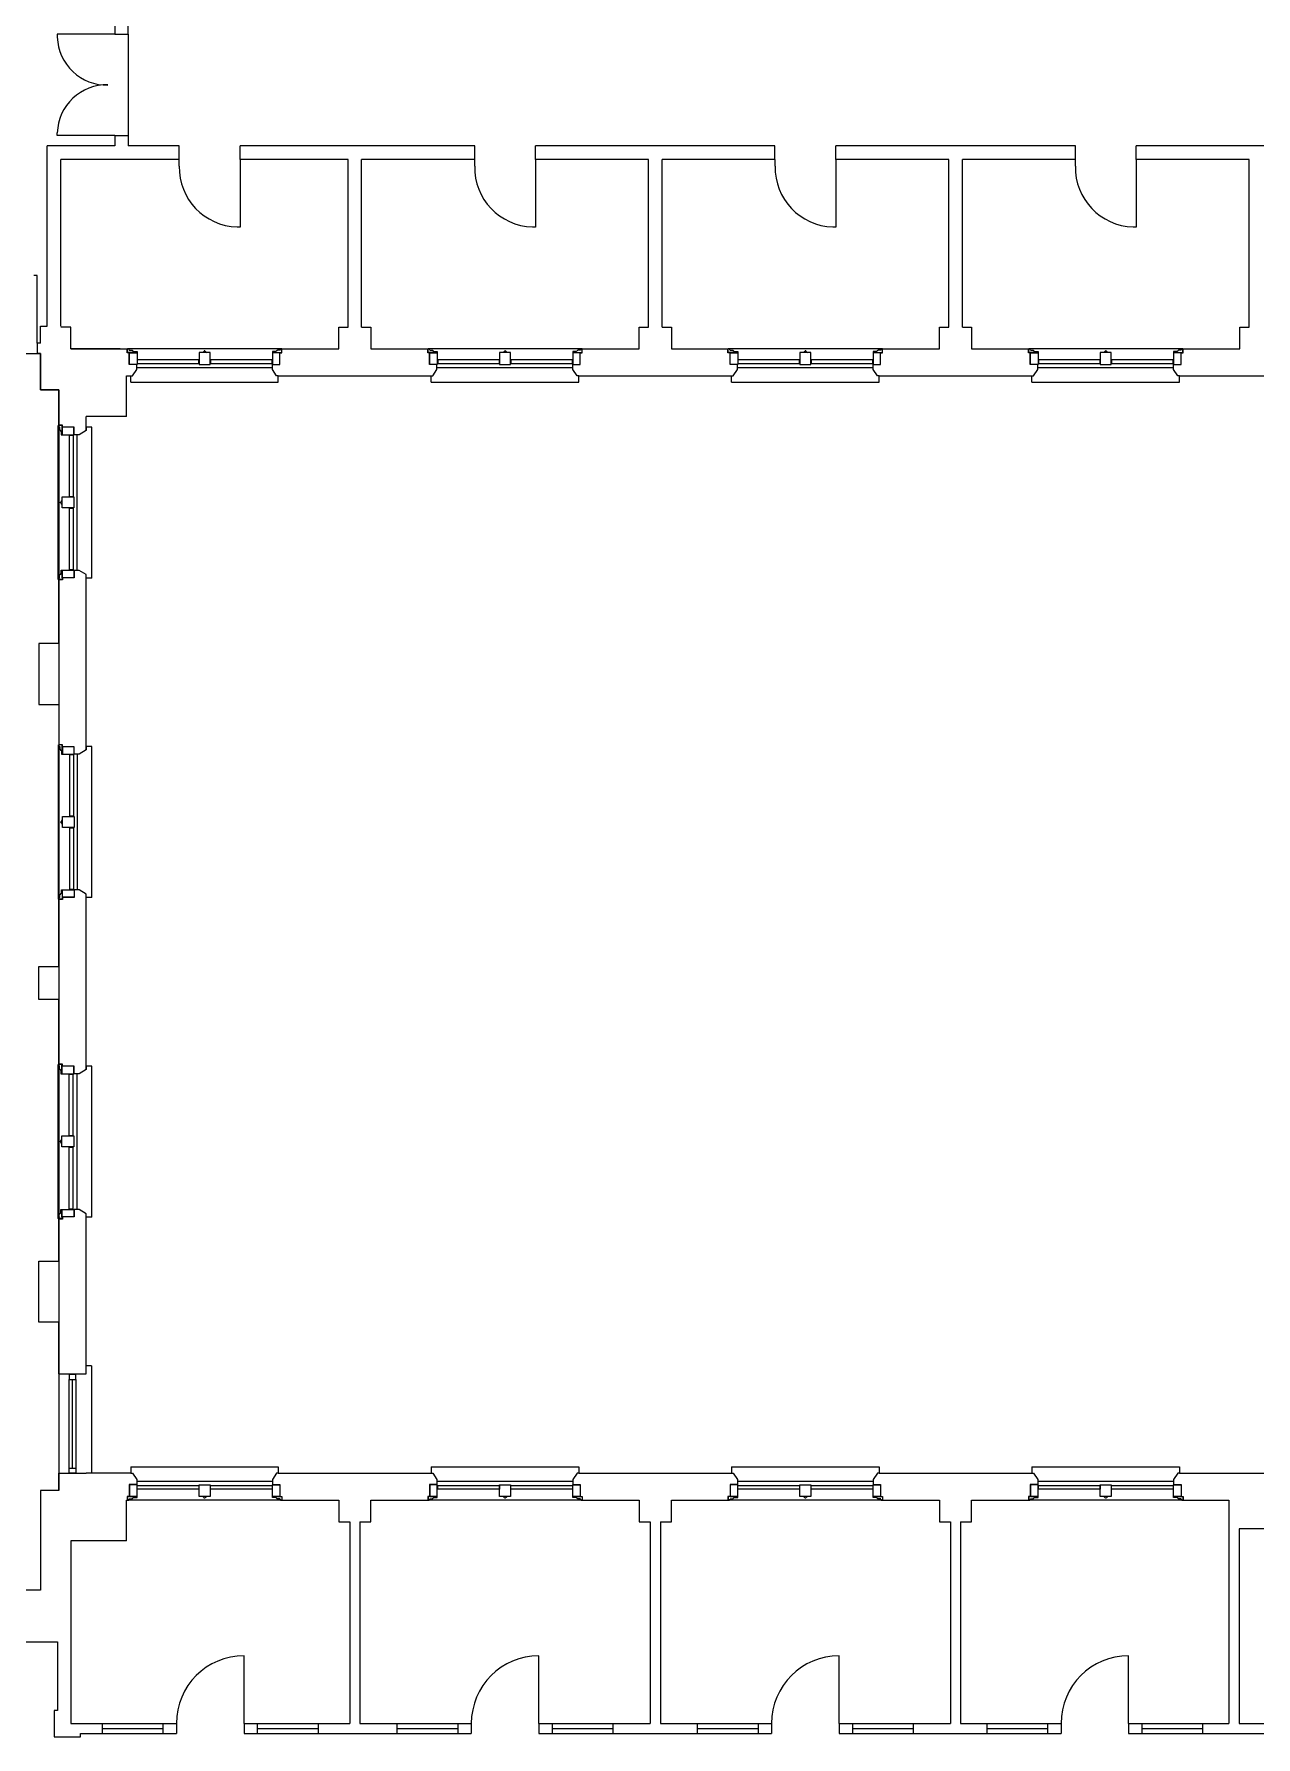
# Model space of a CAD drawing. Header units: inches. Extents: x 370 to 6209, y 2527 to 6927.
# Drawn here: x 4605 to 5329, y 3046 to 4053 of the extents above; entities that cross this region are included whole.
import ezdxf

# ---------------------------------------------------------------- set-up
doc = ezdxf.new("R2010")
doc.units = ezdxf.units.IN
doc.header["$LTSCALE"] = 0.75
doc.header["$MEASUREMENT"] = 0
doc.layers.add('626_FL3$0$A-BLDG-TWNE', color=9, linetype='CONTINUOUS')

msp = doc.modelspace()

# ---------------------------------------------------------------- linework, layer by layer
at = {"layer": '626_FL3$0$A-BLDG-TWNE'}
for p, q in [((4653.2, 4059.1), (4653.2, 4053.1)), ((4661.2, 4053.1), (4661.2, 4059.1)), ((4619.2, 4053.1), (4619.2, 4051.4)), ((4653.2, 4053.1), (4619.2, 4053.1)), ((4653.2, 4053.1), (4661.2, 4053.1)), ((4661.2, 4053.1), (4661.2, 3993.2)), ((4661.2, 4053.1), (4661.2, 3993.2)), ((4661.2, 4053.1), (4661.2, 3993.2)), ((4619.2, 3993.2), (4619.2, 3994.9)), ((4653.2, 3993.2), (4619.2, 3993.2)), ((4653.2, 3993.2), (4653.2, 3987.1)), ((4653.2, 3993.2), (4661.2, 3993.2)), ((4661.2, 3993.2), (4661.2, 3987.1)), ((4613.2, 3880.4), (4613.2, 3987.1)), ((4653.2, 3987.1), (4613.2, 3987.1)), ((4691.4, 3979.1), (4621.2, 3979.1)), ((4621.2, 3880.4), (4621.2, 3979.1)), ((4691.4, 3987.1), (4661.2, 3987.1)), ((4691.4, 3979.1), (4691.4, 3987.1)), ((4691.4, 3975.1), (4691.4, 3979.1)), ((4727.4, 3979.1), (4727.4, 3987.1)), ((4866.2, 3987.1), (4727.4, 3987.1)), ((4791.3, 3979.1), (4727.4, 3979.1)), ((4727.4, 3979.1), (4727.4, 3939.1)), ((4791.3, 3879.8), (4791.3, 3979.1)), ((4799.3, 3879.8), (4799.3, 3979.1)), ((4866.2, 3979.1), (4799.3, 3979.1)), ((4866.2, 3979.1), (4866.2, 3987.1)), ((4866.2, 3975.1), (4866.2, 3979.1)), ((4902.2, 3979.1), (4902.2, 3987.1)), ((5043.9, 3987.1), (4902.2, 3987.1)), ((4969.1, 3979.1), (4902.2, 3979.1)), ((4902.2, 3979.1), (4902.2, 3939.1)), ((4969.1, 3879.8), (4969.1, 3979.1)), ((4977.1, 3879.8), (4977.1, 3979.1)), ((5043.9, 3979.1), (4977.1, 3979.1)), ((5043.9, 3979.1), (5043.9, 3987.1)), ((5044, 3975.1), (5044, 3979.1)), ((5079.9, 3979.1), (5079.9, 3987.1)), ((5221.7, 3987.1), (5079.9, 3987.1)), ((5146.8, 3979.1), (5079.9, 3979.1)), ((5079.9, 3979.1), (5079.9, 3939.1)), ((5146.8, 3879.8), (5146.8, 3979.1)), ((5154.8, 3879.8), (5154.8, 3979.1)), ((5221.7, 3979.1), (5154.8, 3979.1)), ((5221.7, 3979.1), (5221.7, 3987.1)), ((5221.7, 3975.1), (5221.7, 3979.1)), ((5257.7, 3979.1), (5257.7, 3987.1)), ((5399.4, 3987.1), (5257.7, 3987.1)), ((5324.6, 3979.1), (5257.7, 3979.1)), ((5257.7, 3979.1), (5257.7, 3939.1)), ((5324.6, 3879.8), (5324.6, 3979.1)), ((4727.4, 3939.1), (4725.6, 3939.1)), ((4902.2, 3939.1), (4900.4, 3939.1)), ((5079.9, 3939.1), (5078.2, 3939.1)), ((5257.7, 3939.1), (5255.9, 3939.1)), ((4607.2, 3910.4), (4605.4, 3910.4)), ((4607.2, 3870.4), (4607.2, 3910.4)), ((4609.2, 3870.4), (4609.2, 3880.4)), ((4609.2, 3880.4), (4613.2, 3880.4)), ((4627.2, 3879.8), (4621.2, 3879.8)), ((4627.2, 3867.1), (4627.2, 3879.8)), ((4785.8, 3867.1), (4785.8, 3879.8)), ((4785.8, 3879.8), (4791.3, 3879.8)), ((4799.3, 3879.8), (4804.8, 3879.8)), ((4804.8, 3879.8), (4804.8, 3867.1)), ((4963.6, 3867.1), (4963.6, 3879.8)), ((4963.6, 3879.8), (4969.1, 3879.8)), ((4977.1, 3879.8), (4982.6, 3879.8)), ((4982.6, 3879.8), (4982.6, 3867.1)), ((5141.3, 3867.1), (5141.3, 3879.8)), ((5141.3, 3879.8), (5146.8, 3879.8)), ((5154.8, 3879.8), (5160.3, 3879.8)), ((5160.3, 3879.8), (5160.3, 3867.1)), ((5319.1, 3867.1), (5319.1, 3879.8)), ((5319.1, 3879.8), (5324.6, 3879.8)), ((4609.2, 3870.4), (4607.2, 3870.4)), ((4607.2, 3870.4), (4607.2, 3864.4)), ((4529.2, 3864.4), (4609.2, 3864.4)), ((4609.2, 3864.4), (4607.2, 3864.4)), ((4609.2, 3842.9), (4609.2, 3864.4)), ((4609.2, 3864.4), (4609.2, 3842.9)), ((4656.4, 3867.1), (4627.2, 3867.1)), ((4627.2, 3867.1), (4660.6, 3867.1)), ((4660.6, 3864.8), (4660.6, 3867.1)), ((4661.8, 3864.8), (4660.6, 3864.8)), ((4752, 3867.1), (4660.8, 3867.1)), ((4660.8, 3864.9), (4660.8, 3867.1)), ((4666.4, 3864.9), (4660.8, 3864.9)), ((4661.8, 3866.3), (4663.4, 3866.3)), ((4661.8, 3857.9), (4661.8, 3864.8)), ((4666.2, 3857.9), (4661.8, 3857.9)), ((4661.9, 3857.9), (4661.9, 3864.8)), ((4661.9, 3864.8), (4666.4, 3864.8)), ((4666.4, 3857.9), (4661.9, 3857.9)), ((4663.4, 3866.3), (4663.4, 3866.1)), ((4664.4, 3865.5), (4664.4, 3865.5)), ((4664.4, 3865.5), (4666.4, 3865.5)), ((4666.2, 3854.9), (4666.2, 3857.9)), ((4666.4, 3865.5), (4666.4, 3864.9)), ((4666.4, 3864.8), (4666.4, 3857.9)), ((4703, 3860.5), (4666.5, 3860.5)), ((4666.5, 3860.5), (4666.5, 3858.4)), ((4666.5, 3858.4), (4703, 3858.4)), ((4703, 3858.4), (4703, 3860.5)), ((4709.7, 3864.9), (4703.2, 3864.9)), ((4703.2, 3864.9), (4703.2, 3857.9)), ((4703.2, 3857.9), (4709.7, 3857.9)), ((4705.2, 3865), (4705.2, 3864.9)), ((4707.7, 3864.9), (4705.2, 3864.9)), ((4706.2, 3865.8), (4706.2, 3865.6)), ((4706.6, 3865.8), (4706.2, 3865.8)), ((4706.6, 3865.8), (4706.6, 3865.6)), ((4707.7, 3865), (4707.7, 3864.9)), ((4709.7, 3857.9), (4709.7, 3864.9)), ((4746.4, 3860.5), (4709.9, 3860.5)), ((4709.9, 3860.5), (4709.9, 3858.4)), ((4709.9, 3858.4), (4746.4, 3858.4)), ((4746.4, 3858.4), (4746.4, 3860.5)), ((4746.5, 3865.5), (4746.5, 3864.9)), ((4748.5, 3865.5), (4746.5, 3865.5)), ((4746.5, 3864.9), (4752, 3864.9)), ((4750.9, 3864.8), (4746.5, 3864.8)), ((4746.5, 3864.8), (4746.5, 3857.9)), ((4746.5, 3854.9), (4746.5, 3857.9)), ((4746.5, 3857.9), (4750.9, 3857.9)), ((4746.5, 3857.9), (4750.9, 3857.9)), ((4748.5, 3865.5), (4748.5, 3865.5)), ((4751, 3866.3), (4749.5, 3866.3)), ((4749.5, 3866.3), (4749.5, 3866.1)), ((4750.9, 3857.9), (4750.9, 3864.8)), ((4750.9, 3864.8), (4752.1, 3864.8)), ((4750.9, 3857.9), (4750.9, 3864.8)), ((4752, 3864.9), (4752, 3867.1)), ((4752.1, 3867.1), (4785.8, 3867.1)), ((4752.1, 3864.8), (4752.1, 3867.1)), ((4804.8, 3867.1), (4838.4, 3867.1)), ((4838.4, 3864.8), (4838.4, 3867.1)), ((4839.5, 3864.8), (4838.4, 3864.8)), ((4929.8, 3867.1), (4838.6, 3867.1)), ((4838.6, 3864.9), (4838.6, 3867.1)), ((4844.1, 3864.9), (4838.6, 3864.9)), ((4839.5, 3857.9), (4839.5, 3864.8)), ((4843.9, 3857.9), (4839.5, 3857.9)), ((4839.6, 3866.3), (4841.1, 3866.3)), ((4839.7, 3857.9), (4839.7, 3864.8)), ((4839.7, 3864.8), (4844.1, 3864.8)), ((4844.1, 3857.9), (4839.7, 3857.9)), ((4841.1, 3866.3), (4841.1, 3866.1)), ((4842.1, 3865.5), (4842.1, 3865.5)), ((4842.1, 3865.5), (4844.1, 3865.5)), ((4843.9, 3854.9), (4843.9, 3857.9)), ((4844.1, 3865.5), (4844.1, 3864.9)), ((4844.1, 3864.8), (4844.1, 3857.9)), ((4880.8, 3860.5), (4844.3, 3860.5)), ((4844.3, 3860.5), (4844.3, 3858.4)), ((4844.3, 3858.4), (4880.8, 3858.4)), ((4880.8, 3858.4), (4880.8, 3860.5)), ((4887.4, 3864.9), (4880.9, 3864.9)), ((4880.9, 3864.9), (4880.9, 3857.9)), ((4880.9, 3857.9), (4887.4, 3857.9)), ((4883, 3865), (4883, 3864.9)), ((4885.4, 3864.9), (4883, 3864.9)), ((4884, 3865.8), (4884, 3865.6)), ((4884.4, 3865.8), (4884, 3865.8)), ((4884.4, 3865.8), (4884.4, 3865.6)), ((4885.4, 3865), (4885.4, 3864.9)), ((4887.4, 3857.9), (4887.4, 3864.9)), ((4924.1, 3860.5), (4887.6, 3860.5)), ((4887.6, 3860.5), (4887.6, 3858.4)), ((4887.6, 3858.4), (4924.1, 3858.4)), ((4924.1, 3858.4), (4924.1, 3860.5)), ((4924.3, 3865.5), (4924.3, 3864.9)), ((4926.2, 3865.5), (4924.3, 3865.5)), ((4924.3, 3864.9), (4929.8, 3864.9)), ((4928.7, 3864.8), (4924.3, 3864.8)), ((4924.3, 3864.8), (4924.3, 3857.9)), ((4924.3, 3854.9), (4924.3, 3857.9)), ((4924.3, 3857.9), (4928.7, 3857.9)), ((4924.3, 3857.9), (4928.7, 3857.9)), ((4926.2, 3865.5), (4926.2, 3865.5)), ((4928.8, 3866.3), (4927.3, 3866.3)), ((4927.3, 3866.3), (4927.3, 3866.1)), ((4928.7, 3857.9), (4928.7, 3864.8)), ((4928.7, 3864.8), (4929.9, 3864.8)), ((4928.7, 3857.9), (4928.7, 3864.8)), ((4929.8, 3864.9), (4929.8, 3867.1)), ((4929.9, 3867.1), (4963.6, 3867.1)), ((4929.9, 3864.8), (4929.9, 3867.1)), ((4982.6, 3867.1), (5016.1, 3867.1)), ((5016.1, 3864.8), (5016.1, 3867.1)), ((5017.3, 3864.8), (5016.1, 3864.8)), ((5107.5, 3867.1), (5016.3, 3867.1)), ((5016.3, 3864.9), (5016.3, 3867.1)), ((5021.9, 3864.9), (5016.3, 3864.9)), ((5017.3, 3866.3), (5018.9, 3866.3)), ((5017.3, 3857.9), (5017.3, 3864.8)), ((5021.7, 3857.9), (5017.3, 3857.9)), ((5017.4, 3857.9), (5017.4, 3864.8)), ((5017.4, 3864.8), (5021.9, 3864.8)), ((5021.9, 3857.9), (5017.4, 3857.9)), ((5018.9, 3866.3), (5018.9, 3866.1)), ((5019.9, 3865.5), (5019.9, 3865.5)), ((5019.9, 3865.5), (5021.9, 3865.5)), ((5021.7, 3854.9), (5021.7, 3857.9)), ((5021.9, 3865.5), (5021.9, 3864.9)), ((5021.9, 3864.8), (5021.9, 3857.9)), ((5058.5, 3860.5), (5022, 3860.5)), ((5022, 3860.5), (5022, 3858.4)), ((5022, 3858.4), (5058.5, 3858.4)), ((5058.5, 3858.4), (5058.5, 3860.5)), ((5065.2, 3864.9), (5058.7, 3864.9)), ((5058.7, 3864.9), (5058.7, 3857.9)), ((5058.7, 3857.9), (5065.2, 3857.9)), ((5060.7, 3865), (5060.7, 3864.9)), ((5063.2, 3864.9), (5060.7, 3864.9)), ((5061.7, 3865.8), (5061.7, 3865.6)), ((5062.1, 3865.8), (5061.7, 3865.8)), ((5062.1, 3865.8), (5062.1, 3865.6)), ((5063.2, 3865), (5063.2, 3864.9)), ((5065.2, 3857.9), (5065.2, 3864.9)), ((5101.9, 3860.5), (5065.4, 3860.5)), ((5065.4, 3860.5), (5065.4, 3858.4)), ((5065.4, 3858.4), (5101.9, 3858.4)), ((5101.9, 3858.4), (5101.9, 3860.5)), ((5102, 3865.5), (5102, 3864.9)), ((5104, 3865.5), (5102, 3865.5)), ((5102, 3864.9), (5107.5, 3864.9)), ((5106.4, 3864.8), (5102, 3864.8)), ((5102, 3864.8), (5102, 3857.9)), ((5102, 3854.9), (5102, 3857.9)), ((5102, 3857.9), (5106.4, 3857.9)), ((5102, 3857.9), (5106.4, 3857.9)), ((5104, 3865.5), (5104, 3865.5)), ((5106.5, 3866.3), (5105, 3866.3)), ((5105, 3866.3), (5105, 3866.1)), ((5106.4, 3857.9), (5106.4, 3864.8)), ((5106.4, 3864.8), (5107.6, 3864.8)), ((5106.4, 3857.9), (5106.4, 3864.8)), ((5107.5, 3864.9), (5107.5, 3867.1)), ((5107.6, 3867.1), (5141.3, 3867.1)), ((5107.6, 3864.8), (5107.6, 3867.1)), ((5160.3, 3867.1), (5193.9, 3867.1)), ((5193.9, 3864.8), (5193.9, 3867.1)), ((5195, 3864.8), (5193.9, 3864.8)), ((5285.3, 3867.1), (5194.1, 3867.1)), ((5194.1, 3864.9), (5194.1, 3867.1)), ((5199.6, 3864.9), (5194.1, 3864.9)), ((5195, 3857.9), (5195, 3864.8)), ((5199.4, 3857.9), (5195, 3857.9)), ((5195.1, 3866.3), (5196.6, 3866.3)), ((5195.2, 3857.9), (5195.2, 3864.8)), ((5195.2, 3864.8), (5199.6, 3864.8)), ((5199.6, 3857.9), (5195.2, 3857.9)), ((5196.6, 3866.3), (5196.6, 3866.1)), ((5197.6, 3865.5), (5197.6, 3865.5)), ((5197.6, 3865.5), (5199.6, 3865.5)), ((5199.4, 3854.9), (5199.4, 3857.9)), ((5199.6, 3865.5), (5199.6, 3864.9)), ((5199.6, 3864.8), (5199.6, 3857.9)), ((5236.3, 3860.5), (5199.8, 3860.5)), ((5199.8, 3860.5), (5199.8, 3858.4)), ((5199.8, 3858.4), (5236.3, 3858.4)), ((5236.3, 3858.4), (5236.3, 3860.5)), ((5242.9, 3864.9), (5236.4, 3864.9)), ((5236.4, 3864.9), (5236.4, 3857.9)), ((5236.4, 3857.9), (5242.9, 3857.9)), ((5238.5, 3865), (5238.5, 3864.9)), ((5240.9, 3864.9), (5238.5, 3864.9)), ((5239.5, 3865.8), (5239.5, 3865.6)), ((5239.9, 3865.8), (5239.5, 3865.8)), ((5239.9, 3865.8), (5239.9, 3865.6)), ((5240.9, 3865), (5240.9, 3864.9)), ((5242.9, 3857.9), (5242.9, 3864.9)), ((5279.6, 3860.5), (5243.1, 3860.5)), ((5243.1, 3860.5), (5243.1, 3858.4)), ((5243.1, 3858.4), (5279.6, 3858.4)), ((5279.6, 3858.4), (5279.6, 3860.5)), ((5279.8, 3865.5), (5279.8, 3864.9)), ((5281.7, 3865.5), (5279.8, 3865.5)), ((5279.8, 3864.9), (5285.3, 3864.9)), ((5284.2, 3864.8), (5279.8, 3864.8)), ((5279.8, 3864.8), (5279.8, 3857.9)), ((5279.8, 3854.9), (5279.8, 3857.9)), ((5279.8, 3857.9), (5284.2, 3857.9)), ((5279.8, 3857.9), (5284.2, 3857.9)), ((5281.7, 3865.5), (5281.7, 3865.5)), ((5284.3, 3866.3), (5282.8, 3866.3)), ((5282.8, 3866.3), (5282.8, 3866.1)), ((5284.2, 3857.9), (5284.2, 3864.8)), ((5284.2, 3864.8), (5285.4, 3864.8)), ((5284.2, 3857.9), (5284.2, 3864.8)), ((5285.3, 3864.9), (5285.3, 3867.1)), ((5285.4, 3867.1), (5319.1, 3867.1)), ((5285.4, 3864.8), (5285.4, 3867.1)), ((4660.2, 3827.1), (4660.2, 3851.1)), ((4660.2, 3851.1), (4663.7, 3851.1)), ((4662.7, 3847.4), (4662.7, 3851.1)), ((4662.7, 3851.1), (4663.7, 3851.1)), ((4663.7, 3851.1), (4666.2, 3854.9)), ((4746.5, 3855.9), (4666.4, 3855.9)), ((4749, 3851.1), (4746.5, 3854.9)), ((4750, 3851.1), (4749, 3851.1)), ((4750, 3851.1), (4840.4, 3851.1)), ((4750, 3847.4), (4750, 3851.1)), ((4840.4, 3847.4), (4840.4, 3851.1)), ((4840.4, 3851.1), (4841.4, 3851.1)), ((4841.4, 3851.1), (4843.9, 3854.9)), ((4924.3, 3855.9), (4844.1, 3855.9)), ((4926.8, 3851.1), (4924.3, 3854.9)), ((4927.8, 3851.1), (4926.8, 3851.1)), ((4927.8, 3851.1), (5018.2, 3851.1)), ((4927.8, 3847.4), (4927.8, 3851.1)), ((5018.2, 3847.4), (5018.2, 3851.1)), ((5018.2, 3851.1), (5019.2, 3851.1)), ((5019.2, 3851.1), (5021.7, 3854.9)), ((5102, 3855.9), (5021.9, 3855.9)), ((5104.5, 3851.1), (5102, 3854.9)), ((5105.5, 3851.1), (5104.5, 3851.1)), ((5105.5, 3851.1), (5195.9, 3851.1)), ((5105.5, 3847.4), (5105.5, 3851.1)), ((5195.9, 3847.4), (5195.9, 3851.1)), ((5195.9, 3851.1), (5196.9, 3851.1)), ((5196.9, 3851.1), (5199.4, 3854.9)), ((5279.8, 3855.9), (5199.6, 3855.9)), ((5282.3, 3851.1), (5279.8, 3854.9)), ((5283.3, 3851.1), (5282.3, 3851.1)), ((5283.3, 3851.1), (5373.7, 3851.1)), ((5283.3, 3847.4), (5283.3, 3851.1)), ((4620.2, 3842.9), (4609.2, 3842.9)), ((4609.2, 3842.9), (4620.2, 3842.9)), ((4620.2, 3821.9), (4620.2, 3842.9)), ((4620.2, 3842.9), (4620.2, 3191.8)), ((4662.7, 3847.4), (4750, 3847.4)), ((4840.4, 3847.4), (4927.8, 3847.4)), ((5018.2, 3847.4), (5105.5, 3847.4)), ((5195.9, 3847.4), (5283.3, 3847.4)), ((4619.8, 3730.6), (4619.8, 3821.8)), ((4622, 3821.8), (4619.8, 3821.8)), ((4622.2, 3821.9), (4620.2, 3821.9)), ((4620.6, 3820.8), (4620.6, 3819.3)), ((4620.6, 3819.3), (4620.7, 3819.3)), ((4621.3, 3818.3), (4621.4, 3818.3)), ((4621.4, 3818.3), (4621.4, 3816.3)), ((4622, 3816.3), (4622, 3821.8)), ((4629, 3820.7), (4622.1, 3820.7)), ((4622.1, 3820.7), (4622.1, 3816.3)), ((4622.2, 3820.7), (4622.2, 3821.9)), ((4629.2, 3820.7), (4622.2, 3820.7)), ((4629, 3816.3), (4629, 3820.7)), ((4629.2, 3816.3), (4629.2, 3820.7)), ((4636.2, 3818.8), (4632.2, 3816.3)), ((4660.2, 3827.1), (4636.2, 3827.1)), ((4636.2, 3818.8), (4636.2, 3827.1)), ((4639.7, 3820.8), (4636.2, 3820.8)), ((4636.2, 3820.8), (4636.2, 3818.8)), ((4639.7, 3731.5), (4639.7, 3820.8)), ((4621.4, 3816.3), (4622, 3816.3)), ((4622.1, 3816.3), (4629, 3816.3)), ((4626.4, 3779.6), (4626.4, 3816.1)), ((4626.4, 3816.1), (4628.5, 3816.1)), ((4628.5, 3816.1), (4628.5, 3779.6)), ((4632.2, 3816.3), (4629.2, 3816.3)), ((4631, 3736.1), (4631, 3816.3)), ((4621.9, 3777.4), (4622, 3777.4)), ((4622, 3773), (4622, 3779.5)), ((4622, 3779.5), (4629, 3779.5)), ((4622, 3775), (4622, 3777.4)), ((4628.5, 3779.6), (4626.4, 3779.6)), ((4629, 3779.5), (4629, 3773)), ((4621.1, 3776.4), (4621.3, 3776.4)), ((4621.1, 3776), (4621.1, 3776.4)), ((4621.1, 3776), (4621.3, 3776)), ((4621.9, 3775), (4622, 3775)), ((4629, 3773), (4622, 3773)), ((4626.4, 3736.3), (4626.4, 3772.8)), ((4626.4, 3772.8), (4628.5, 3772.8)), ((4628.5, 3772.8), (4628.5, 3736.3)), ((4622, 3730.6), (4619.8, 3730.6)), ((4620.2, 3692.8), (4620.2, 3730.4)), ((4622.2, 3730.4), (4620.2, 3730.4)), ((4620.6, 3731.6), (4620.6, 3733.2)), ((4620.6, 3733.2), (4620.7, 3733.2)), ((4621.3, 3734.2), (4621.4, 3734.2)), ((4621.4, 3736.1), (4622, 3736.1)), ((4621.4, 3734.2), (4621.4, 3736.1)), ((4622, 3736.1), (4622, 3730.6)), ((4622.1, 3731.7), (4622.1, 3736.1)), ((4622.1, 3736.1), (4629, 3736.1)), ((4629, 3731.7), (4622.1, 3731.7)), ((4629.2, 3731.6), (4622.2, 3731.6)), ((4622.2, 3731.6), (4622.2, 3730.4)), ((4628.5, 3736.3), (4626.4, 3736.3)), ((4629, 3736.1), (4629, 3731.7)), ((4632.2, 3736), (4629.2, 3736)), ((4629.2, 3736), (4629.2, 3731.6)), ((4636.2, 3733.5), (4632.2, 3736)), ((4636.2, 3629.8), (4636.2, 3733.5)), ((4636.2, 3731.5), (4636.2, 3733.5)), ((4639.7, 3731.5), (4636.2, 3731.5)), ((4608.2, 3692.8), (4608.2, 3656.8)), ((4620.2, 3692.8), (4608.2, 3692.8)), ((4608.2, 3656.8), (4620.2, 3656.8)), ((4620.2, 3656.8), (4620.2, 3631.7)), ((4620, 3541.6), (4620, 3632.8)), ((4622.1, 3632.8), (4620, 3632.8)), ((4622.2, 3632.9), (4620.2, 3632.9)), ((4620.7, 3631.8), (4620.7, 3630.3)), ((4620.7, 3630.3), (4620.9, 3630.3)), ((4621.5, 3629.3), (4621.6, 3629.3)), ((4621.6, 3629.3), (4621.6, 3627.3)), ((4621.6, 3627.3), (4622.1, 3627.3)), ((4622.1, 3627.3), (4622.1, 3632.8)), ((4622.2, 3631.7), (4622.2, 3632.9)), ((4629.2, 3631.7), (4622.2, 3631.7)), ((4629.2, 3631.7), (4622.2, 3631.7)), ((4622.2, 3631.7), (4622.2, 3627.3)), ((4622.2, 3627.3), (4629.2, 3627.3)), ((4626.6, 3590.6), (4626.6, 3627.1)), ((4626.6, 3627.1), (4628.7, 3627.1)), ((4628.7, 3627.1), (4628.7, 3590.6)), ((4629.2, 3627.3), (4629.2, 3631.7)), ((4629.2, 3627.3), (4629.2, 3631.7)), ((4632.2, 3627.3), (4629.2, 3627.3)), ((4631.2, 3547.1), (4631.2, 3627.3)), ((4636.2, 3629.8), (4632.2, 3627.3)), ((4639.7, 3631.8), (4636.2, 3631.8)), ((4636.2, 3631.8), (4636.2, 3629.8)), ((4639.7, 3542.5), (4639.7, 3631.8)), ((4621.3, 3587.4), (4621.4, 3587.4)), ((4621.3, 3587), (4621.3, 3587.4)), ((4621.3, 3587), (4621.4, 3587)), ((4622, 3588.4), (4622.1, 3588.4)), ((4622, 3586), (4622.1, 3586)), ((4622.1, 3586), (4622.1, 3588.4)), ((4622.2, 3584), (4622.2, 3590.5)), ((4622.2, 3590.5), (4629.2, 3590.5)), ((4628.7, 3590.6), (4626.6, 3590.6)), ((4629.2, 3590.5), (4629.2, 3584)), ((4629.2, 3584), (4622.2, 3584)), ((4626.6, 3547.3), (4626.6, 3583.8)), ((4626.6, 3583.8), (4628.7, 3583.8)), ((4628.7, 3583.8), (4628.7, 3547.3)), ((4621.6, 3547.1), (4622.1, 3547.1)), ((4621.6, 3545.2), (4621.6, 3547.1)), ((4622.1, 3547.1), (4622.1, 3541.6)), ((4622.2, 3542.7), (4622.2, 3547.1)), ((4622.2, 3547.1), (4629.2, 3547.1)), ((4628.7, 3547.3), (4626.6, 3547.3)), ((4629.2, 3547.1), (4629.2, 3542.7)), ((4632.2, 3547), (4629.2, 3547)), ((4629.2, 3547), (4629.2, 3542.6)), ((4636.2, 3544.5), (4632.2, 3547)), ((4622.1, 3541.6), (4620, 3541.6)), ((4620.2, 3501.8), (4620.2, 3541.4)), ((4622.2, 3541.4), (4620.2, 3541.4)), ((4620.7, 3542.6), (4620.7, 3544.2)), ((4620.7, 3544.2), (4620.9, 3544.2)), ((4621.5, 3545.2), (4621.6, 3545.2)), ((4629.2, 3542.7), (4622.2, 3542.7)), ((4629.2, 3542.6), (4622.2, 3542.6)), ((4622.2, 3542.6), (4622.2, 3541.4)), ((4636.2, 3440.8), (4636.2, 3544.5)), ((4636.2, 3542.5), (4636.2, 3544.5)), ((4639.7, 3542.5), (4636.2, 3542.5)), ((4608.2, 3482.3), (4608.2, 3501.8)), ((4608.2, 3501.8), (4620.2, 3501.8)), ((4620.2, 3482.3), (4608.2, 3482.3)), ((4620.2, 3443.9), (4620.2, 3482.3)), ((4619.7, 3352.6), (4619.7, 3443.8)), ((4621.8, 3443.8), (4619.7, 3443.8)), ((4622.2, 3443.9), (4620.2, 3443.9)), ((4620.4, 3442.8), (4620.4, 3441.3)), ((4620.4, 3441.3), (4620.6, 3441.3)), ((4621.2, 3440.3), (4621.3, 3440.3)), ((4621.3, 3440.3), (4621.3, 3438.3)), ((4621.3, 3438.3), (4621.8, 3438.3)), ((4621.8, 3438.3), (4621.8, 3443.8)), ((4628.9, 3442.7), (4621.9, 3442.7)), ((4621.9, 3442.7), (4621.9, 3438.3)), ((4621.9, 3438.3), (4628.9, 3438.3)), ((4622.2, 3442.7), (4622.2, 3443.9)), ((4629.2, 3442.7), (4622.2, 3442.7)), ((4626.3, 3401.6), (4626.3, 3438.1)), ((4626.3, 3438.1), (4628.4, 3438.1)), ((4628.4, 3438.1), (4628.4, 3401.6)), ((4628.9, 3438.3), (4628.9, 3442.7)), ((4629.2, 3438.3), (4629.2, 3442.7)), ((4632.2, 3438.3), (4629.2, 3438.3)), ((4630.9, 3358.1), (4630.9, 3438.3)), ((4636.2, 3440.8), (4632.2, 3438.3)), ((4639.7, 3442.8), (4636.2, 3442.8)), ((4636.2, 3442.8), (4636.2, 3440.8)), ((4639.7, 3353.5), (4639.7, 3442.8)), ((4621, 3398.4), (4621.1, 3398.4)), ((4621, 3398), (4621, 3398.4)), ((4621, 3398), (4621.1, 3398)), ((4621.7, 3399.4), (4621.8, 3399.4)), ((4621.7, 3397), (4621.8, 3397)), ((4621.8, 3397), (4621.8, 3399.4)), ((4621.9, 3395), (4621.9, 3401.5)), ((4621.9, 3401.5), (4628.9, 3401.5)), ((4628.9, 3395), (4621.9, 3395)), ((4628.4, 3401.6), (4626.3, 3401.6)), ((4626.3, 3358.3), (4626.3, 3394.8)), ((4626.3, 3394.8), (4628.4, 3394.8)), ((4628.4, 3394.8), (4628.4, 3358.3)), ((4628.9, 3401.5), (4628.9, 3395)), ((4620.4, 3353.6), (4620.4, 3355.2)), ((4620.4, 3355.2), (4620.6, 3355.2)), ((4621.2, 3356.2), (4621.3, 3356.2)), ((4621.3, 3358.1), (4621.8, 3358.1)), ((4621.3, 3356.2), (4621.3, 3358.1)), ((4621.8, 3358.1), (4621.8, 3352.6)), ((4621.9, 3353.7), (4621.9, 3358.1)), ((4621.9, 3358.1), (4628.9, 3358.1)), ((4628.4, 3358.3), (4626.3, 3358.3)), ((4628.9, 3358.1), (4628.9, 3353.7)), ((4632.2, 3358), (4629.2, 3358)), ((4629.2, 3358), (4629.2, 3353.6)), ((4636.2, 3355.5), (4632.2, 3358)), ((4636.2, 3353.5), (4636.2, 3355.5)), ((4621.8, 3352.6), (4619.7, 3352.6)), ((4620.2, 3327.4), (4620.2, 3352.4)), ((4622.2, 3352.4), (4620.2, 3352.4)), ((4628.9, 3353.7), (4621.9, 3353.7)), ((4629.2, 3353.6), (4622.2, 3353.6)), ((4622.2, 3353.6), (4622.2, 3352.4)), ((4636.2, 3260.9), (4636.2, 3353.5)), ((4639.7, 3353.5), (4636.2, 3353.5)), ((4608.2, 3291.4), (4608.2, 3327.4)), ((4608.2, 3327.4), (4620.2, 3327.4)), ((4620.2, 3291.4), (4608.2, 3291.4)), ((4620.2, 3260.9), (4620.2, 3291.4)), ((4639.4, 3265.5), (4636.2, 3265.5)), ((4639.4, 3265.5), (4639.4, 3202.1)), ((4620.2, 3260.9), (4620.2, 3202.1)), ((4620.2, 3260.9), (4636.2, 3260.9)), ((4626.3, 3260.4), (4626.3, 3257.4)), ((4630.1, 3260.4), (4626.3, 3260.4)), ((4626.3, 3205.1), (4626.3, 3257.4)), ((4626.3, 3257.4), (4630.1, 3257.4)), ((4628.2, 3205.1), (4628.2, 3257.4)), ((4630.1, 3257.4), (4630.1, 3260.4)), ((4630.1, 3257.4), (4630.1, 3205.1)), ((4626.3, 3202), (4626.3, 3205.1)), ((4626.3, 3205.1), (4630.1, 3205.1)), ((4630.1, 3205.1), (4630.1, 3202)), ((4662.7, 3205.8), (4750, 3205.8)), ((4662.7, 3205.8), (4662.7, 3202.1)), ((4750, 3205.8), (4750, 3202.1)), ((4840.4, 3205.8), (4927.8, 3205.8)), ((4840.4, 3205.8), (4840.4, 3202.1)), ((4927.8, 3205.8), (4927.8, 3202.1)), ((5018.2, 3205.8), (5105.5, 3205.8)), ((5018.2, 3205.8), (5018.2, 3202.1)), ((5105.5, 3205.8), (5105.5, 3202.1)), ((5195.9, 3205.8), (5283.3, 3205.8)), ((5195.9, 3205.8), (5195.9, 3202.1)), ((5283.3, 3205.8), (5283.3, 3202.1)), ((4620.2, 3191.8), (4620.2, 3202.1)), ((4620.2, 3202.1), (4636.2, 3202.1)), ((4630.1, 3202), (4626.3, 3202)), ((4662.7, 3202.1), (4636.2, 3202.1)), ((4666.2, 3195.3), (4661.8, 3195.3)), ((4661.8, 3195.3), (4661.8, 3188.3)), ((4661.9, 3195.2), (4661.9, 3188.3)), ((4666.4, 3195.2), (4661.9, 3195.2)), ((4662.7, 3202.1), (4663.7, 3202.1)), ((4663.7, 3202.1), (4666.2, 3198.3)), ((4666.2, 3198.3), (4666.2, 3195.3)), ((4746.5, 3197.2), (4666.4, 3197.2)), ((4666.4, 3188.3), (4666.4, 3195.2)), ((4666.5, 3192.7), (4666.5, 3194.8)), ((4666.5, 3194.8), (4703, 3194.8)), ((4703, 3194.8), (4703, 3192.7)), ((4703.2, 3188.2), (4703.2, 3195.2)), ((4703.2, 3195.2), (4709.7, 3195.2)), ((4709.7, 3195.2), (4709.7, 3188.2)), ((4709.9, 3192.7), (4709.9, 3194.8)), ((4709.9, 3194.8), (4746.4, 3194.8)), ((4746.4, 3194.8), (4746.4, 3192.7)), ((4749, 3202.1), (4746.5, 3198.3)), ((4746.5, 3198.3), (4746.5, 3195.3)), ((4746.5, 3195.3), (4750.9, 3195.3)), ((4746.5, 3188.3), (4746.5, 3195.2)), ((4746.5, 3195.2), (4750.9, 3195.2)), ((4750, 3202.1), (4749, 3202.1)), ((4750, 3202.1), (4840.4, 3202.1)), ((4750.9, 3195.3), (4750.9, 3188.3)), ((4750.9, 3195.2), (4750.9, 3188.3)), ((4843.9, 3195.3), (4839.5, 3195.3)), ((4839.5, 3195.3), (4839.5, 3188.3)), ((4839.7, 3195.2), (4839.7, 3188.3)), ((4844.1, 3195.2), (4839.7, 3195.2)), ((4840.4, 3202.1), (4841.4, 3202.1)), ((4841.4, 3202.1), (4843.9, 3198.3)), ((4843.9, 3198.3), (4843.9, 3195.3)), ((4924.3, 3197.2), (4844.1, 3197.2)), ((4844.1, 3188.3), (4844.1, 3195.2)), ((4844.3, 3192.7), (4844.3, 3194.8)), ((4844.3, 3194.8), (4880.8, 3194.8)), ((4880.8, 3194.8), (4880.8, 3192.7)), ((4880.9, 3188.2), (4880.9, 3195.2)), ((4880.9, 3195.2), (4887.4, 3195.2)), ((4887.4, 3195.2), (4887.4, 3188.2)), ((4887.6, 3192.7), (4887.6, 3194.8)), ((4887.6, 3194.8), (4924.1, 3194.8)), ((4924.1, 3194.8), (4924.1, 3192.7)), ((4926.8, 3202.1), (4924.3, 3198.3)), ((4924.3, 3198.3), (4924.3, 3195.3)), ((4924.3, 3195.3), (4928.7, 3195.3)), ((4924.3, 3188.3), (4924.3, 3195.2)), ((4924.3, 3195.2), (4928.7, 3195.2)), ((4927.8, 3202.1), (4926.8, 3202.1)), ((4927.8, 3202.1), (5018.2, 3202.1)), ((4928.7, 3195.3), (4928.7, 3188.3)), ((4928.7, 3195.2), (4928.7, 3188.3)), ((5021.7, 3195.3), (5017.3, 3195.3)), ((5017.3, 3195.3), (5017.3, 3188.3)), ((5017.4, 3195.2), (5017.4, 3188.3)), ((5021.9, 3195.2), (5017.4, 3195.2)), ((5018.2, 3202.1), (5019.2, 3202.1)), ((5019.2, 3202.1), (5021.7, 3198.3)), ((5021.7, 3198.3), (5021.7, 3195.3)), ((5102, 3197.2), (5021.9, 3197.2)), ((5021.9, 3188.3), (5021.9, 3195.2)), ((5022, 3192.7), (5022, 3194.8)), ((5022, 3194.8), (5058.5, 3194.8)), ((5058.5, 3194.8), (5058.5, 3192.7)), ((5058.7, 3188.2), (5058.7, 3195.2)), ((5058.7, 3195.2), (5065.2, 3195.2)), ((5065.2, 3195.2), (5065.2, 3188.2)), ((5065.4, 3192.7), (5065.4, 3194.8)), ((5065.4, 3194.8), (5101.9, 3194.8)), ((5101.9, 3194.8), (5101.9, 3192.7)), ((5104.5, 3202.1), (5102, 3198.3)), ((5102, 3198.3), (5102, 3195.3)), ((5102, 3195.3), (5106.4, 3195.3)), ((5102, 3188.3), (5102, 3195.2)), ((5102, 3195.2), (5106.4, 3195.2)), ((5105.5, 3202.1), (5104.5, 3202.1)), ((5105.5, 3202.1), (5195.9, 3202.1)), ((5106.4, 3195.3), (5106.4, 3188.3)), ((5106.4, 3195.2), (5106.4, 3188.3)), ((5199.4, 3195.3), (5195, 3195.3)), ((5195, 3195.3), (5195, 3188.3)), ((5195.2, 3195.2), (5195.2, 3188.3)), ((5199.6, 3195.2), (5195.2, 3195.2)), ((5195.9, 3202.1), (5196.9, 3202.1)), ((5196.9, 3202.1), (5199.4, 3198.3)), ((5199.4, 3198.3), (5199.4, 3195.3)), ((5279.8, 3197.2), (5199.6, 3197.2)), ((5199.6, 3188.3), (5199.6, 3195.2)), ((5199.8, 3192.7), (5199.8, 3194.8)), ((5199.8, 3194.8), (5236.3, 3194.8)), ((5236.3, 3194.8), (5236.3, 3192.7)), ((5236.4, 3188.2), (5236.4, 3195.2)), ((5236.4, 3195.2), (5242.9, 3195.2)), ((5242.9, 3195.2), (5242.9, 3188.2)), ((5243.1, 3192.7), (5243.1, 3194.8)), ((5243.1, 3194.8), (5279.6, 3194.8)), ((5279.6, 3194.8), (5279.6, 3192.7)), ((5282.3, 3202.1), (5279.8, 3198.3)), ((5279.8, 3198.3), (5279.8, 3195.3)), ((5279.8, 3195.3), (5284.2, 3195.3)), ((5279.8, 3188.3), (5279.8, 3195.2)), ((5279.8, 3195.2), (5284.2, 3195.2)), ((5283.3, 3202.1), (5282.3, 3202.1)), ((5283.3, 3202.1), (5373.7, 3202.1)), ((5284.2, 3195.3), (5284.2, 3188.3)), ((5284.2, 3195.2), (5284.2, 3188.3)), ((4620.2, 3191.8), (4609.2, 3191.8)), ((4609.2, 3191.8), (4609.2, 3132.8)), ((4620.2, 3191.8), (4609.2, 3191.8)), ((4609.2, 3191.8), (4609.2, 3132.8)), ((4660.2, 3186.1), (4660.6, 3186.1)), ((4660.2, 3162.1), (4660.2, 3186.1)), ((4661.8, 3188.3), (4660.6, 3188.3)), ((4660.6, 3188.3), (4660.6, 3186.1)), ((4666.4, 3188.2), (4660.8, 3188.2)), ((4660.8, 3188.2), (4660.8, 3186.1)), ((4752, 3186.1), (4660.8, 3186.1)), ((4661.8, 3186.8), (4663.4, 3186.8)), ((4661.9, 3188.3), (4666.4, 3188.3)), ((4663.4, 3186.8), (4663.4, 3187)), ((4664.4, 3187.6), (4664.4, 3187.7)), ((4664.4, 3187.7), (4666.4, 3187.7)), ((4666.4, 3187.7), (4666.4, 3188.2)), ((4703, 3192.7), (4666.5, 3192.7)), ((4709.7, 3188.2), (4703.2, 3188.2)), ((4705.2, 3188.1), (4705.2, 3188.2)), ((4707.7, 3188.2), (4705.2, 3188.2)), ((4706.2, 3187.3), (4706.2, 3187.5)), ((4706.6, 3187.3), (4706.2, 3187.3)), ((4706.6, 3187.3), (4706.6, 3187.5)), ((4707.7, 3188.1), (4707.7, 3188.2)), ((4746.4, 3192.7), (4709.9, 3192.7)), ((4750.9, 3188.3), (4746.5, 3188.3)), ((4746.5, 3187.7), (4746.5, 3188.2)), ((4746.5, 3188.2), (4752, 3188.2)), ((4748.5, 3187.7), (4746.5, 3187.7)), ((4748.5, 3187.6), (4748.5, 3187.7)), ((4749.5, 3186.8), (4749.5, 3187)), ((4751, 3186.8), (4749.5, 3186.8)), ((4750.9, 3188.3), (4752.1, 3188.3)), ((4752, 3188.2), (4752, 3186.1)), ((4752.1, 3188.3), (4752.1, 3186.1)), ((4752.1, 3186.1), (4785.8, 3186.1)), ((4785.8, 3186.1), (4785.8, 3173.3)), ((4804.8, 3186.1), (4838.4, 3186.1)), ((4804.8, 3173.3), (4804.8, 3186.1)), ((4839.5, 3188.3), (4838.4, 3188.3)), ((4838.4, 3188.3), (4838.4, 3186.1)), ((4844.1, 3188.2), (4838.6, 3188.2)), ((4838.6, 3188.2), (4838.6, 3186.1)), ((4929.8, 3186.1), (4838.6, 3186.1)), ((4839.6, 3186.8), (4841.1, 3186.8)), ((4839.7, 3188.3), (4844.1, 3188.3)), ((4841.1, 3186.8), (4841.1, 3187)), ((4842.1, 3187.6), (4842.1, 3187.7)), ((4842.1, 3187.7), (4844.1, 3187.7)), ((4844.1, 3187.7), (4844.1, 3188.2)), ((4880.8, 3192.7), (4844.3, 3192.7)), ((4887.4, 3188.2), (4880.9, 3188.2)), ((4883, 3188.1), (4883, 3188.2)), ((4885.4, 3188.2), (4883, 3188.2)), ((4884, 3187.3), (4884, 3187.5)), ((4884.4, 3187.3), (4884, 3187.3)), ((4884.4, 3187.3), (4884.4, 3187.5)), ((4885.4, 3188.1), (4885.4, 3188.2)), ((4924.1, 3192.7), (4887.6, 3192.7)), ((4928.7, 3188.3), (4924.3, 3188.3)), ((4924.3, 3187.7), (4924.3, 3188.2)), ((4924.3, 3188.2), (4929.8, 3188.2)), ((4926.2, 3187.7), (4924.3, 3187.7)), ((4926.2, 3187.6), (4926.2, 3187.7)), ((4927.3, 3186.8), (4927.3, 3187)), ((4928.8, 3186.8), (4927.3, 3186.8)), ((4928.7, 3188.3), (4929.9, 3188.3)), ((4929.8, 3188.2), (4929.8, 3186.1)), ((4929.9, 3188.3), (4929.9, 3186.1)), ((4929.9, 3186.1), (4963.6, 3186.1)), ((4963.6, 3186.1), (4963.6, 3173.3)), ((4982.6, 3186.1), (5016.1, 3186.1)), ((4982.6, 3173.3), (4982.6, 3186.1)), ((5017.3, 3188.3), (5016.1, 3188.3)), ((5016.1, 3188.3), (5016.1, 3186.1)), ((5021.9, 3188.2), (5016.3, 3188.2)), ((5016.3, 3188.2), (5016.3, 3186.1)), ((5107.5, 3186.1), (5016.3, 3186.1)), ((5017.3, 3186.8), (5018.9, 3186.8)), ((5017.4, 3188.3), (5021.9, 3188.3)), ((5018.9, 3186.8), (5018.9, 3187)), ((5019.9, 3187.6), (5019.9, 3187.7)), ((5019.9, 3187.7), (5021.9, 3187.7)), ((5021.9, 3187.7), (5021.9, 3188.2)), ((5058.5, 3192.7), (5022, 3192.7)), ((5065.2, 3188.2), (5058.7, 3188.2)), ((5060.7, 3188.1), (5060.7, 3188.2)), ((5063.2, 3188.2), (5060.7, 3188.2)), ((5061.7, 3187.3), (5061.7, 3187.5)), ((5062.1, 3187.3), (5061.7, 3187.3)), ((5062.1, 3187.3), (5062.1, 3187.5)), ((5063.2, 3188.1), (5063.2, 3188.2)), ((5101.9, 3192.7), (5065.4, 3192.7)), ((5106.4, 3188.3), (5102, 3188.3)), ((5102, 3187.7), (5102, 3188.2)), ((5102, 3188.2), (5107.5, 3188.2)), ((5104, 3187.7), (5102, 3187.7)), ((5104, 3187.6), (5104, 3187.7)), ((5105, 3186.8), (5105, 3187)), ((5106.5, 3186.8), (5105, 3186.8)), ((5106.4, 3188.3), (5107.6, 3188.3)), ((5107.5, 3188.2), (5107.5, 3186.1)), ((5107.6, 3188.3), (5107.6, 3186.1)), ((5107.6, 3186.1), (5141.3, 3186.1)), ((5141.3, 3186.1), (5141.3, 3173.3)), ((5160.3, 3186.1), (5193.9, 3186.1)), ((5160.3, 3173.3), (5160.3, 3186.1)), ((5195, 3188.3), (5193.9, 3188.3)), ((5193.9, 3188.3), (5193.9, 3186.1)), ((5199.6, 3188.2), (5194.1, 3188.2)), ((5194.1, 3188.2), (5194.1, 3186.1)), ((5285.3, 3186.1), (5194.1, 3186.1)), ((5195.1, 3186.8), (5196.6, 3186.8)), ((5195.2, 3188.3), (5199.6, 3188.3)), ((5196.6, 3186.8), (5196.6, 3187)), ((5197.6, 3187.6), (5197.6, 3187.7)), ((5197.6, 3187.7), (5199.6, 3187.7)), ((5199.6, 3187.7), (5199.6, 3188.2)), ((5236.3, 3192.7), (5199.8, 3192.7)), ((5242.9, 3188.2), (5236.4, 3188.2)), ((5238.5, 3188.1), (5238.5, 3188.2)), ((5240.9, 3188.2), (5238.5, 3188.2)), ((5239.5, 3187.3), (5239.5, 3187.5)), ((5239.9, 3187.3), (5239.5, 3187.3)), ((5239.9, 3187.3), (5239.9, 3187.5)), ((5240.9, 3188.1), (5240.9, 3188.2)), ((5279.6, 3192.7), (5243.1, 3192.7)), ((5284.2, 3188.3), (5279.8, 3188.3)), ((5279.8, 3187.7), (5279.8, 3188.2)), ((5279.8, 3188.2), (5285.3, 3188.2)), ((5281.7, 3187.7), (5279.8, 3187.7)), ((5281.7, 3187.6), (5281.7, 3187.7)), ((5282.8, 3186.8), (5282.8, 3187)), ((5284.3, 3186.8), (5282.8, 3186.8)), ((5284.2, 3188.3), (5285.4, 3188.3)), ((5285.3, 3188.2), (5285.3, 3186.1)), ((5285.4, 3188.3), (5285.4, 3186.1)), ((5285.4, 3186.1), (5312.6, 3186.1)), ((5312.6, 3186.1), (5312.6, 3054.1)), ((4785.8, 3173.3), (4792.3, 3173.3)), ((4792.3, 3173.3), (4792.3, 3054.1)), ((4798.3, 3173.3), (4798.3, 3054.1)), ((4798.3, 3173.3), (4804.8, 3173.3)), ((4963.6, 3173.3), (4970.1, 3173.3)), ((4970.1, 3173.3), (4970.1, 3054.1)), ((4976.1, 3173.3), (4976.1, 3054.1)), ((4976.1, 3173.3), (4982.6, 3173.3)), ((5141.3, 3173.3), (5147.8, 3173.3)), ((5147.8, 3173.3), (5147.8, 3054.1)), ((5153.8, 3173.3), (5153.8, 3054.1)), ((5153.8, 3173.3), (5160.3, 3173.3)), ((5347.6, 3169.1), (5318.6, 3169.1)), ((5318.6, 3169.1), (5318.6, 3054.1)), ((4660.2, 3162.1), (4627.2, 3162.1)), ((4627.2, 3162.1), (4627.2, 3054.1)), ((4609.2, 3132.8), (4597.2, 3132.8)), ((4609.2, 3132.8), (4597.2, 3132.8)), ((4569.2, 3102.3), (4619.4, 3102.3)), ((4619.4, 3102.3), (4619.4, 3061.6)), ((4729.7, 3054.1), (4729.7, 3094.1)), ((4904.2, 3054.1), (4904.2, 3094.1)), ((5081.9, 3054.1), (5081.9, 3094.1)), ((5253.2, 3054.1), (5253.2, 3094.1)), ((4619.4, 3061.6), (4617.4, 3061.6)), ((4617.4, 3061.6), (4617.4, 3046.1)), ((4627.2, 3054.1), (4645.7, 3054.1)), ((4645.7, 3054.1), (4645.7, 3048.1)), ((4645.7, 3054.1), (4681.7, 3054.1)), ((4681.7, 3054.1), (4681.7, 3048.1)), ((4681.7, 3054.1), (4689.7, 3054.1)), ((4689.7, 3054.1), (4689.7, 3048.1)), ((4729.7, 3054.1), (4729.7, 3048.1)), ((4729.7, 3054.1), (4737.7, 3054.1)), ((4737.7, 3048.1), (4737.7, 3054.1)), ((4737.7, 3054.1), (4773.7, 3054.1)), ((4773.7, 3054.1), (4792.3, 3054.1)), ((4773.7, 3048.1), (4773.7, 3054.1)), ((4798.3, 3054.1), (4820.2, 3054.1)), ((4820.2, 3054.1), (4856.2, 3054.1)), ((4820.2, 3054.1), (4820.2, 3048.1)), ((4856.2, 3054.1), (4864.2, 3054.1)), ((4856.2, 3054.1), (4856.2, 3048.1)), ((4864.2, 3054.1), (4864.2, 3048.1)), ((4904.2, 3054.1), (4904.2, 3048.1)), ((4904.2, 3054.1), (4912.2, 3054.1)), ((4912.2, 3054.1), (4948.2, 3054.1)), ((4912.2, 3048.1), (4912.2, 3054.1)), ((4948.2, 3054.1), (4970.1, 3054.1)), ((4948.2, 3048.1), (4948.2, 3054.1)), ((4976.1, 3054.1), (4997.9, 3054.1)), ((4997.9, 3054.1), (4997.9, 3048.1)), ((4997.9, 3054.1), (5033.9, 3054.1)), ((5033.9, 3054.1), (5033.9, 3048.1)), ((5033.9, 3054.1), (5041.9, 3054.1)), ((5041.9, 3054.1), (5041.9, 3048.1)), ((5081.9, 3054.1), (5081.9, 3048.1)), ((5081.9, 3054.1), (5089.9, 3054.1)), ((5089.9, 3048.1), (5089.9, 3054.1)), ((5089.9, 3054.1), (5125.9, 3054.1)), ((5125.9, 3054.1), (5147.8, 3054.1)), ((5125.9, 3048.1), (5125.9, 3054.1)), ((5153.8, 3054.1), (5169.2, 3054.1)), ((5169.2, 3054.1), (5205.2, 3054.1)), ((5169.2, 3054.1), (5169.2, 3048.1)), ((5205.2, 3054.1), (5213.2, 3054.1)), ((5205.2, 3054.1), (5205.2, 3048.1)), ((5213.2, 3054.1), (5213.2, 3048.1)), ((5253.2, 3054.1), (5253.2, 3048.1)), ((5253.2, 3054.1), (5261.2, 3054.1)), ((5261.2, 3054.1), (5297.2, 3054.1)), ((5261.2, 3048.1), (5261.2, 3054.1)), ((5297.2, 3054.1), (5312.6, 3054.1)), ((5297.2, 3048.1), (5297.2, 3054.1)), ((5318.6, 3054.1), (5503.3, 3054.1)), ((4617.4, 3046.1), (4632.9, 3046.1)), ((4632.9, 3048.1), (4645.7, 3048.1)), ((4632.9, 3046.1), (4632.9, 3048.1)), ((4645.7, 3051.1), (4681.7, 3051.1)), ((4645.7, 3048.1), (4681.7, 3048.1)), ((4681.7, 3048.1), (4689.7, 3048.1)), ((4729.7, 3048.1), (4737.7, 3048.1)), ((4737.7, 3051.1), (4773.7, 3051.1)), ((4737.7, 3048.1), (4773.7, 3048.1)), ((4773.7, 3048.1), (4820.2, 3048.1)), ((4820.2, 3051.1), (4856.2, 3051.1)), ((4820.2, 3048.1), (4856.2, 3048.1)), ((4856.2, 3048.1), (4864.2, 3048.1)), ((4904.2, 3048.1), (4912.2, 3048.1)), ((4912.2, 3051.1), (4948.2, 3051.1)), ((4912.2, 3048.1), (4948.2, 3048.1)), ((4948.2, 3048.1), (4997.9, 3048.1)), ((4997.9, 3051.1), (5033.9, 3051.1)), ((4997.9, 3048.1), (5033.9, 3048.1)), ((5033.9, 3048.1), (5041.9, 3048.1)), ((5081.9, 3048.1), (5089.9, 3048.1)), ((5089.9, 3051.1), (5125.9, 3051.1)), ((5089.9, 3048.1), (5125.9, 3048.1)), ((5125.9, 3048.1), (5169.2, 3048.1)), ((5169.2, 3051.1), (5205.2, 3051.1)), ((5169.2, 3048.1), (5205.2, 3048.1)), ((5205.2, 3048.1), (5213.2, 3048.1)), ((5253.2, 3048.1), (5261.2, 3048.1)), ((5261.2, 3051.1), (5297.2, 3051.1)), ((5261.2, 3048.1), (5297.2, 3048.1)), ((5297.2, 3048.1), (5660, 3048.1))]:
    msp.add_line(p, q, dxfattribs=at)
for centre, radius, start, end in [((4648.3, 4052.2), 29.1, 181.6225, 271.6647), ((4648.3, 3994.1), 29.1, 88.3353, 178.3775), ((4726.5, 3974.3), 35.1, 178.5905, 268.5203), ((4901.3, 3974.3), 35.1, 178.5905, 268.5203), ((5079.1, 3974.3), 35.1, 178.5905, 268.5203), ((5256.8, 3974.3), 35.1, 178.5905, 268.5203), ((4661, 3866.3), 0.796, 2.6497, 104.9077), ((4663.4, 3865.5), 0.61, 26.6521, 89.7021), ((4664.3, 3866.1), 0.509, 208.9058, 273.9499), ((4705.3, 3865.5), 0.509, 266.0501, 331.0942), ((4706.2, 3865), 0.61, 90.2979, 153.3479), ((4706.6, 3865), 0.61, 26.6521, 89.7021), ((4707.6, 3865.5), 0.509, 208.9058, 273.9499), ((4748.5, 3866.1), 0.509, 266.0501, 331.0942), ((4749.5, 3865.5), 0.61, 90.2979, 153.3479), ((4751.8, 3866.3), 0.796, 75.0923, 177.3503), ((4838.8, 3866.3), 0.796, 2.6497, 104.9077), ((4841.1, 3865.5), 0.61, 26.6521, 89.7021), ((4842.1, 3866.1), 0.509, 208.9058, 273.9499), ((4883, 3865.5), 0.509, 266.0501, 331.0942), ((4884, 3865), 0.61, 90.2979, 153.3479), ((4884.4, 3865), 0.61, 26.6521, 89.7021), ((4885.4, 3865.5), 0.509, 208.9058, 273.9499), ((4926.3, 3866.1), 0.509, 266.0501, 331.0942), ((4927.3, 3865.5), 0.61, 90.2979, 153.3479), ((4929.6, 3866.3), 0.796, 75.0923, 177.3503), ((5016.5, 3866.3), 0.796, 2.6497, 104.9077), ((5018.9, 3865.5), 0.61, 26.6521, 89.7021), ((5019.8, 3866.1), 0.509, 208.9058, 273.9499), ((5060.8, 3865.5), 0.509, 266.0501, 331.0942), ((5061.7, 3865), 0.61, 90.2979, 153.3479), ((5062.1, 3865), 0.61, 26.6521, 89.7021), ((5063.1, 3865.5), 0.509, 208.9058, 273.9499), ((5104, 3866.1), 0.509, 266.0501, 331.0942), ((5105, 3865.5), 0.61, 90.2979, 153.3479), ((5107.3, 3866.3), 0.796, 75.0923, 177.3503), ((5194.3, 3866.3), 0.796, 2.6497, 104.9077), ((5196.6, 3865.5), 0.61, 26.6521, 89.7021), ((5197.6, 3866.1), 0.509, 208.9058, 273.9499), ((5238.5, 3865.5), 0.509, 266.0501, 331.0942), ((5239.5, 3865), 0.61, 90.2979, 153.3479), ((5239.9, 3865), 0.61, 26.6521, 89.7021), ((5240.9, 3865.5), 0.509, 208.9058, 273.9499), ((5281.8, 3866.1), 0.509, 266.0501, 331.0942), ((5282.8, 3865.5), 0.61, 90.2979, 153.3479), ((5285.1, 3866.3), 0.796, 75.0923, 177.3503), ((4620.6, 3821.6), 0.796, 165.0923, 267.3503), ((4621.4, 3819.3), 0.61, 180.2979, 243.3479), ((4620.8, 3818.3), 0.509, 356.0501, 61.0942), ((4621.4, 3777.4), 0.509, 298.9058, 3.9499), ((4621.9, 3776.4), 0.61, 116.6521, 179.7021), ((4621.9, 3776), 0.61, 180.2979, 243.3479), ((4621.4, 3775), 0.509, 356.0501, 61.0942), ((4620.6, 3730.8), 0.796, 92.6497, 194.9077), ((4621.4, 3733.2), 0.61, 116.6521, 179.7021), ((4620.8, 3734.1), 0.509, 298.9058, 3.9499), ((4620.8, 3632.6), 0.796, 165.0923, 267.3503), ((4621.5, 3630.3), 0.61, 180.2979, 243.3479), ((4621, 3629.3), 0.509, 356.0501, 61.0942), ((4622.1, 3587.4), 0.61, 116.6521, 179.7021), ((4622.1, 3587), 0.61, 180.2979, 243.3479), ((4621.5, 3588.4), 0.509, 298.9058, 3.9499), ((4621.5, 3586), 0.509, 356.0501, 61.0942), ((4620.8, 3541.8), 0.796, 92.6497, 194.9077), ((4621.5, 3544.2), 0.61, 116.6521, 179.7021), ((4621, 3545.1), 0.509, 298.9058, 3.9499), ((4620.5, 3443.6), 0.796, 165.0923, 267.3503), ((4621.2, 3441.3), 0.61, 180.2979, 243.3479), ((4620.7, 3440.3), 0.509, 356.0501, 61.0942), ((4621.7, 3398.4), 0.61, 116.6521, 179.7021), ((4621.7, 3398), 0.61, 180.2979, 243.3479), ((4621.2, 3399.4), 0.509, 298.9058, 3.9499), ((4621.2, 3397), 0.509, 356.0501, 61.0942), ((4621.2, 3355.2), 0.61, 116.6521, 179.7021), ((4620.7, 3356.1), 0.509, 298.9058, 3.9499), ((4620.5, 3352.8), 0.796, 92.6497, 194.9077), ((4661, 3186.8), 0.796, 255.0923, 357.3503), ((4663.4, 3187.6), 0.61, 270.2979, 333.3479), ((4664.3, 3187.1), 0.509, 86.0501, 151.0942), ((4705.3, 3187.6), 0.509, 28.9058, 93.9499), ((4706.2, 3188.1), 0.61, 206.6521, 269.7021), ((4706.6, 3188.1), 0.61, 270.2979, 333.3479), ((4707.6, 3187.6), 0.509, 86.0501, 151.0942), ((4748.5, 3187.1), 0.509, 28.9058, 93.9499), ((4749.5, 3187.6), 0.61, 206.6521, 269.7021), ((4751.8, 3186.8), 0.796, 182.6497, 284.9077), ((4838.8, 3186.8), 0.796, 255.0923, 357.3503), ((4841.1, 3187.6), 0.61, 270.2979, 333.3479), ((4842.1, 3187.1), 0.509, 86.0501, 151.0942), ((4883, 3187.6), 0.509, 28.9058, 93.9499), ((4884, 3188.1), 0.61, 206.6521, 269.7021), ((4884.4, 3188.1), 0.61, 270.2979, 333.3479), ((4885.4, 3187.6), 0.509, 86.0501, 151.0942), ((4926.3, 3187.1), 0.509, 28.9058, 93.9499), ((4927.3, 3187.6), 0.61, 206.6521, 269.7021), ((4929.6, 3186.8), 0.796, 182.6497, 284.9077), ((5016.5, 3186.8), 0.796, 255.0923, 357.3503), ((5018.9, 3187.6), 0.61, 270.2979, 333.3479), ((5019.8, 3187.1), 0.509, 86.0501, 151.0942), ((5060.8, 3187.6), 0.509, 28.9058, 93.9499), ((5061.7, 3188.1), 0.61, 206.6521, 269.7021), ((5062.1, 3188.1), 0.61, 270.2979, 333.3479), ((5063.1, 3187.6), 0.509, 86.0501, 151.0942), ((5104, 3187.1), 0.509, 28.9058, 93.9499), ((5105, 3187.6), 0.61, 206.6521, 269.7021), ((5107.3, 3186.8), 0.796, 182.6497, 284.9077), ((5194.3, 3186.8), 0.796, 255.0923, 357.3503), ((5196.6, 3187.6), 0.61, 270.2979, 333.3479), ((5197.6, 3187.1), 0.509, 86.0501, 151.0942), ((5238.5, 3187.6), 0.509, 28.9058, 93.9499), ((5239.5, 3188.1), 0.61, 206.6521, 269.7021), ((5239.9, 3188.1), 0.61, 270.2979, 333.3479), ((5240.9, 3187.6), 0.509, 86.0501, 151.0942), ((5281.8, 3187.1), 0.509, 28.9058, 93.9499), ((5282.8, 3187.6), 0.61, 206.6521, 269.7021), ((5285.1, 3186.8), 0.796, 182.6497, 284.9077), ((4729.7, 3054.1), 40, 90, 180), ((4904.2, 3054.1), 40, 90, 180), ((5081.9, 3054.1), 40, 90, 180), ((5253.2, 3054.1), 40, 90, 180)]:
    msp.add_arc(centre, radius, start, end, dxfattribs=at)

doc.saveas('drawing.dxf')
